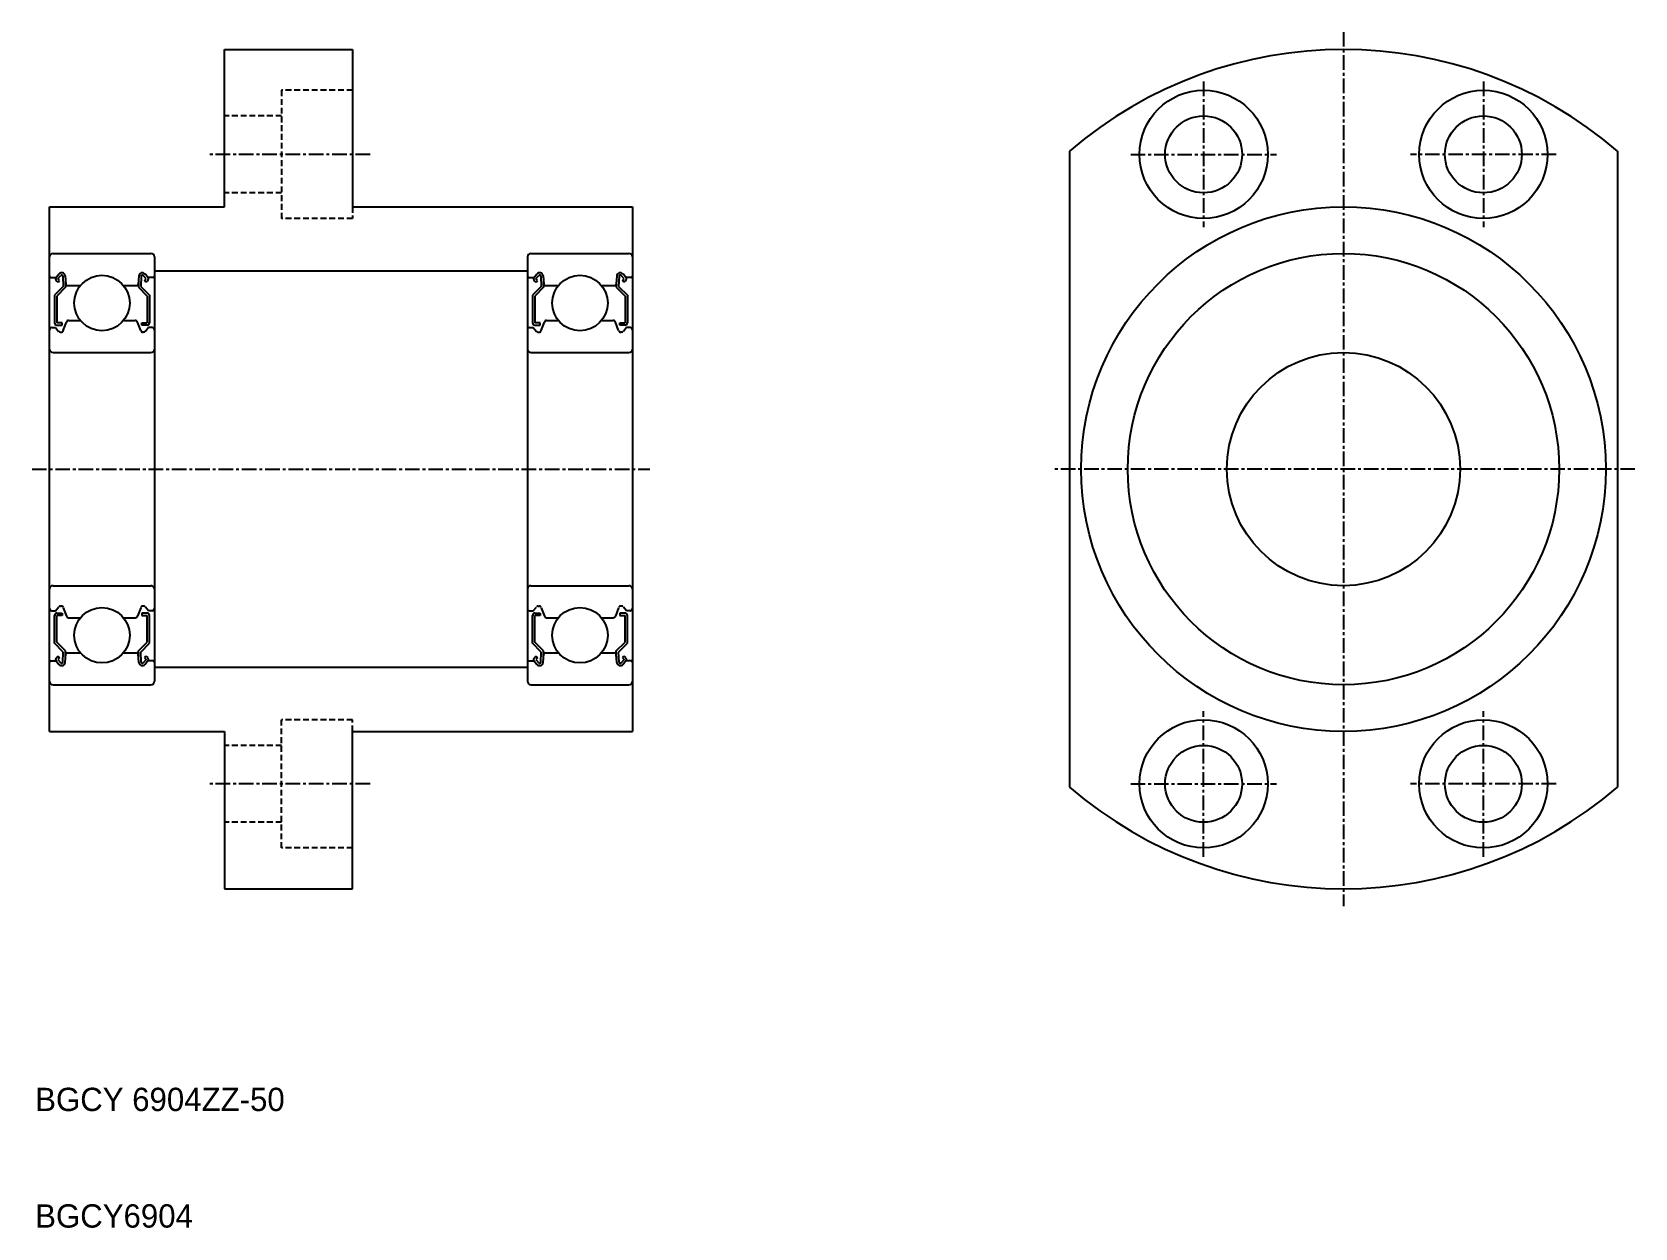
# Model space of a CAD drawing. Extents: x 89 to 226, y 55 to 158.
import ezdxf

# ---------------------------------------------------------------- set-up
doc = ezdxf.new("R2010")
doc.units = 0
doc.linetypes.add('CENTER', pattern=[2, 1.25, -0.25, 0.25, -0.25])
doc.linetypes.add('DASHED', pattern=[0.75, 0.5, -0.25])
doc.layers.get('0').update_dxf_attribs({"linetype": 'CONTINUOUS'})
doc.layers.add('CENTER', color=1, linetype='CENTER')

msp = doc.modelspace()

# ---------------------------------------------------------------- linework, layer by layer
at = {"color": 7, "linetype": 'CONTINUOUS'}
for p, q in [((105.4, 142.74), (105.4, 156.24)), ((105.4, 156.24), (116.4, 156.24)), ((116.4, 156.24), (116.4, 142.74)), ((177.9, 147.51), (177.9, 92.96)), ((224.9, 147.51), (224.9, 92.96)), ((90.4, 97.74), (90.4, 142.74)), ((90.4, 142.74), (105.4, 142.74)), ((116.4, 142.74), (140.4, 142.74)), ((140.4, 142.74), (140.4, 97.74)), ((90.7, 138.74), (99.1, 138.74)), ((99.4, 138.44), (99.4, 102.04)), ((131.4, 138.44), (131.4, 102.04)), ((131.7, 138.74), (140.1, 138.74)), ((90.5, 136.69), (90.96, 136.69)), ((90.96, 136.69), (91.21, 136.98)), ((91.14, 136.28), (90.99, 136.4)), ((91.11, 136.56), (91.37, 136.85)), ((91.27, 136.43), (91.11, 136.56)), ((91.14, 136.28), (91.27, 136.43)), ((91.54, 136.8), (91.58, 135.92)), ((91.74, 136.82), (91.8, 136.08)), ((91.78, 136.31), (91.78, 135.84)), ((98.06, 136.81), (98, 136.08)), ((98.02, 136.31), (98.02, 135.84)), ((98.26, 136.79), (98.22, 135.92)), ((98.69, 136.56), (98.44, 136.85)), ((98.54, 136.43), (98.69, 136.56)), ((98.66, 136.28), (98.54, 136.43)), ((98.84, 136.69), (98.6, 136.98)), ((98.66, 136.28), (98.82, 136.4)), ((99.3, 136.69), (98.84, 136.69)), ((99.4, 137.24), (131.4, 137.24)), ((131.5, 136.69), (131.96, 136.69)), ((131.96, 136.69), (132.21, 136.98)), ((132.14, 136.28), (131.99, 136.4)), ((132.11, 136.56), (132.37, 136.85)), ((132.27, 136.43), (132.11, 136.56)), ((132.14, 136.28), (132.27, 136.43)), ((132.54, 136.8), (132.58, 135.92)), ((132.74, 136.82), (132.8, 136.08)), ((132.78, 136.31), (132.78, 135.84)), ((139.06, 136.81), (139, 136.08)), ((139.02, 136.31), (139.02, 135.84)), ((139.26, 136.79), (139.22, 135.92)), ((139.69, 136.56), (139.44, 136.85)), ((139.54, 136.43), (139.69, 136.56)), ((139.66, 136.28), (139.54, 136.43)), ((139.84, 136.69), (139.6, 136.98)), ((139.66, 136.28), (139.82, 136.4)), ((140.3, 136.69), (139.84, 136.69)), ((91.58, 135.92), (90.83, 135.17)), ((90.83, 135.17), (90.83, 132.79)), ((91.78, 135.84), (91.03, 135.09)), ((91.03, 135.09), (91.03, 132.79)), ((91.9, 135.99), (93.05, 135.99)), ((96.75, 135.99), (97.9, 135.99)), ((98.02, 135.84), (98.77, 135.09)), ((98.22, 135.92), (98.97, 135.17)), ((98.77, 135.09), (98.77, 132.79)), ((98.97, 135.17), (98.97, 132.79)), ((132.58, 135.92), (131.83, 135.17)), ((131.83, 135.17), (131.83, 132.79)), ((132.78, 135.84), (132.03, 135.09)), ((132.03, 135.09), (132.03, 132.79)), ((132.9, 135.99), (134.05, 135.99)), ((137.75, 135.99), (138.9, 135.99)), ((139.02, 135.84), (139.77, 135.09)), ((139.22, 135.92), (139.97, 135.17)), ((139.77, 135.09), (139.77, 132.79)), ((139.97, 135.17), (139.97, 132.79)), ((90.6, 132.39), (90.9, 132.39)), ((90.9, 132.39), (91.18, 132.06)), ((91.48, 132.79), (91.03, 132.79)), ((91.03, 132.59), (91.48, 132.59)), ((91.48, 132.59), (91.48, 132.79)), ((91.58, 132.12), (91.85, 132.85)), ((92.04, 132.99), (93.05, 132.99)), ((96.75, 132.99), (97.76, 132.99)), ((98.22, 132.12), (97.95, 132.85)), ((98.32, 132.79), (98.77, 132.79)), ((98.32, 132.59), (98.32, 132.79)), ((98.77, 132.59), (98.32, 132.59)), ((98.9, 132.39), (98.63, 132.06)), ((99.2, 132.39), (98.9, 132.39)), ((131.6, 132.39), (131.9, 132.39)), ((131.9, 132.39), (132.18, 132.06)), ((132.48, 132.79), (132.03, 132.79)), ((132.03, 132.59), (132.48, 132.59)), ((132.48, 132.59), (132.48, 132.79)), ((132.58, 132.12), (132.85, 132.85)), ((133.04, 132.99), (134.05, 132.99)), ((137.75, 132.99), (138.76, 132.99)), ((139.22, 132.12), (138.95, 132.85)), ((139.32, 132.79), (139.77, 132.79)), ((139.32, 132.59), (139.32, 132.79)), ((139.77, 132.59), (139.32, 132.59)), ((139.9, 132.39), (139.63, 132.06)), ((140.2, 132.39), (139.9, 132.39)), ((91.33, 131.99), (91.4, 131.99)), ((98.47, 131.99), (98.41, 131.99)), ((132.33, 131.99), (132.4, 131.99)), ((139.47, 131.99), (139.41, 131.99)), ((90.7, 130.24), (99.1, 130.24)), ((131.7, 130.24), (140.1, 130.24)), ((90.7, 110.24), (99.1, 110.24)), ((131.7, 110.24), (140.1, 110.24)), ((90.6, 108.09), (90.9, 108.09)), ((90.83, 105.3), (90.83, 107.69)), ((90.9, 108.09), (91.18, 108.41)), ((91.03, 107.89), (91.48, 107.89)), ((91.48, 107.69), (91.03, 107.69)), ((91.03, 105.39), (91.03, 107.69)), ((91.33, 108.49), (91.4, 108.49)), ((91.48, 107.89), (91.48, 107.69)), ((91.58, 108.35), (91.85, 107.62)), ((92.04, 107.49), (93.05, 107.49)), ((96.75, 107.49), (97.76, 107.49)), ((98.22, 108.35), (97.95, 107.62)), ((98.77, 107.89), (98.32, 107.89)), ((98.32, 107.89), (98.32, 107.69)), ((98.32, 107.69), (98.77, 107.69)), ((98.47, 108.49), (98.41, 108.49)), ((98.9, 108.09), (98.63, 108.41)), ((98.77, 105.39), (98.77, 107.69)), ((99.2, 108.09), (98.9, 108.09)), ((98.97, 105.3), (98.97, 107.69)), ((131.6, 108.09), (131.9, 108.09)), ((131.83, 105.3), (131.83, 107.69)), ((131.9, 108.09), (132.18, 108.41)), ((132.03, 107.89), (132.48, 107.89)), ((132.48, 107.69), (132.03, 107.69)), ((132.03, 105.39), (132.03, 107.69)), ((132.33, 108.49), (132.4, 108.49)), ((132.48, 107.89), (132.48, 107.69)), ((132.58, 108.35), (132.85, 107.62)), ((133.04, 107.49), (134.05, 107.49)), ((137.75, 107.49), (138.76, 107.49)), ((139.22, 108.35), (138.95, 107.62)), ((139.77, 107.89), (139.32, 107.89)), ((139.32, 107.89), (139.32, 107.69)), ((139.32, 107.69), (139.77, 107.69)), ((139.47, 108.49), (139.41, 108.49)), ((139.9, 108.09), (139.63, 108.41)), ((139.77, 105.39), (139.77, 107.69)), ((140.2, 108.09), (139.9, 108.09)), ((139.97, 105.3), (139.97, 107.69)), ((91.58, 104.55), (90.83, 105.3)), ((91.78, 104.64), (91.03, 105.39)), ((91.54, 103.68), (91.58, 104.55)), ((91.78, 104.17), (91.78, 104.64)), ((98.02, 104.64), (98.77, 105.39)), ((98.02, 104.17), (98.02, 104.64)), ((98.22, 104.55), (98.97, 105.3)), ((98.26, 103.68), (98.22, 104.55)), ((132.58, 104.55), (131.83, 105.3)), ((132.78, 104.64), (132.03, 105.39)), ((132.54, 103.68), (132.58, 104.55)), ((132.78, 104.17), (132.78, 104.64)), ((139.02, 104.64), (139.77, 105.39)), ((139.02, 104.17), (139.02, 104.64)), ((139.22, 104.55), (139.97, 105.3)), ((139.26, 103.68), (139.22, 104.55)), ((90.5, 103.79), (90.96, 103.79)), ((90.96, 103.79), (91.21, 103.49)), ((91.14, 104.2), (90.99, 104.07)), ((91.27, 104.04), (91.11, 103.91)), ((91.11, 103.91), (91.37, 103.62)), ((91.14, 104.2), (91.27, 104.04)), ((91.74, 103.65), (91.8, 104.39)), ((91.9, 104.49), (93.05, 104.49)), ((96.75, 104.49), (97.9, 104.49)), ((98.06, 103.66), (98, 104.39)), ((98.69, 103.91), (98.44, 103.62)), ((98.66, 104.2), (98.54, 104.04)), ((98.54, 104.04), (98.69, 103.91)), ((98.84, 103.79), (98.6, 103.49)), ((98.66, 104.2), (98.82, 104.07)), ((99.3, 103.79), (98.84, 103.79)), ((99.4, 103.24), (131.4, 103.24)), ((131.5, 103.79), (131.96, 103.79)), ((131.96, 103.79), (132.21, 103.49)), ((132.14, 104.2), (131.99, 104.07)), ((132.27, 104.04), (132.11, 103.91)), ((132.11, 103.91), (132.37, 103.62)), ((132.14, 104.2), (132.27, 104.04)), ((132.74, 103.65), (132.8, 104.39)), ((132.9, 104.49), (134.05, 104.49)), ((137.75, 104.49), (138.9, 104.49)), ((139.06, 103.66), (139, 104.39)), ((139.69, 103.91), (139.44, 103.62)), ((139.66, 104.2), (139.54, 104.04)), ((139.54, 104.04), (139.69, 103.91)), ((139.84, 103.79), (139.6, 103.49)), ((139.66, 104.2), (139.82, 104.07)), ((140.3, 103.79), (139.84, 103.79)), ((90.7, 101.74), (99.1, 101.74)), ((131.7, 101.74), (140.1, 101.74)), ((90.4, 97.74), (105.4, 97.74)), ((105.4, 97.74), (105.4, 84.24)), ((116.4, 84.24), (116.4, 97.74)), ((116.4, 97.74), (140.4, 97.74)), ((105.4, 84.24), (116.4, 84.24))]:
    msp.add_line(p, q, dxfattribs=at)
at = {"color": 3, "linetype": 'DASHED'}
for p, q in [((116.4, 152.74), (110.3, 152.74)), ((110.3, 152.74), (110.3, 141.74)), ((110.3, 150.54), (105.4, 150.54)), ((110.3, 143.94), (105.4, 143.94)), ((116.4, 141.74), (110.3, 141.74)), ((116.4, 142.74), (116.4, 141.74)), ((110.3, 87.74), (110.3, 98.74)), ((116.4, 98.74), (110.3, 98.74)), ((116.4, 97.74), (116.4, 98.74)), ((110.3, 96.54), (105.4, 96.54)), ((110.3, 89.94), (105.4, 89.94)), ((116.4, 87.74), (110.3, 87.74))]:
    msp.add_line(p, q, dxfattribs=at)
at = {"color": 7, "linetype": 'CONTINUOUS'}
for centre, radius in [((189.4, 147.24), 5.5), ((213.4, 147.24), 5.5), ((189.4, 147.24), 3.3), ((213.4, 147.24), 3.3), ((201.4, 120.24), 22.5), ((201.4, 120.24), 18.5), ((94.9, 134.49), 2.38), ((135.9, 134.49), 2.38), ((201.4, 120.24), 10), ((94.9, 105.99), 2.38), ((135.9, 105.99), 2.38), ((189.4, 93.24), 5.5), ((213.4, 93.24), 5.5), ((189.4, 93.24), 3.3), ((213.4, 93.24), 3.3)]:
    msp.add_circle(centre, radius, dxfattribs=at)
for centre, radius, start, end in [((201.4, 120.24), 36, 49.2486, 130.7514), ((90.7, 138.44), 0.3, 90, 180), ((99.1, 138.44), 0.3, 0, 90), ((131.7, 138.44), 0.3, 90, 180), ((140.1, 138.44), 0.3, 0, 90), ((90.5, 136.79), 0.1, 180, 270), ((91.12, 136.56), 0.2, 140.001, 230.0801), ((91.44, 136.79), 0.3, 4.9967, 140.001), ((91.44, 136.79), 0.1, 2.8199, 140.0012), ((98.36, 136.78), 0.303, 40.0459, 175.0792), ((98.36, 136.78), 0.103, 39.874, 175.0048), ((98.69, 136.56), 0.2, 309.9138, 40.1318), ((99.3, 136.79), 0.1, 269.9995, 359.9913), ((131.5, 136.79), 0.1, 180, 270), ((132.12, 136.56), 0.2, 140.001, 230.0801), ((132.44, 136.79), 0.3, 4.9967, 140.001), ((132.44, 136.79), 0.1, 2.8199, 140.0012), ((139.36, 136.78), 0.303, 40.0459, 175.0792), ((139.36, 136.78), 0.103, 39.874, 175.0048), ((139.69, 136.56), 0.2, 309.9138, 40.1318), ((140.3, 136.79), 0.1, 269.9995, 359.9913), ((91.9, 136.09), 0.1, 184.9967, 269.9995), ((97.9, 136.09), 0.1, 269.9995, 354.8557), ((132.9, 136.09), 0.1, 184.9967, 269.9995), ((138.9, 136.09), 0.1, 269.9995, 354.8557), ((90.6, 132.19), 0.2, 90, 180), ((91.03, 132.79), 0.2, 180, 270), ((91.33, 132.19), 0.2, 219.9921, 270), ((91.4, 132.19), 0.2, 270, 339.9919), ((92.04, 132.79), 0.2, 90, 159.9919), ((97.76, 132.79), 0.2, 19.8845, 90.0002), ((98.41, 132.19), 0.2, 199.8883, 269.9998), ((98.47, 132.19), 0.2, 269.9998, 319.8616), ((98.77, 132.79), 0.2, 269.9998, 359.9956), ((99.2, 132.19), 0.2, 359.9956, 90.0002), ((131.6, 132.19), 0.2, 90, 180), ((132.03, 132.79), 0.2, 180, 270), ((132.33, 132.19), 0.2, 219.9921, 270), ((132.4, 132.19), 0.2, 270, 339.9919), ((133.04, 132.79), 0.2, 90, 159.9919), ((138.76, 132.79), 0.2, 19.8845, 90.0002), ((139.41, 132.19), 0.2, 199.8883, 269.9998), ((139.47, 132.19), 0.2, 269.9998, 319.8616), ((139.77, 132.79), 0.2, 269.9998, 359.9956), ((140.2, 132.19), 0.2, 359.9956, 90.0002), ((90.7, 130.54), 0.3, 180, 270), ((99.1, 130.54), 0.3, 270, 0), ((131.7, 130.54), 0.3, 180, 270), ((140.1, 130.54), 0.3, 270, 0), ((90.7, 109.94), 0.3, 90, 180), ((99.1, 109.94), 0.3, 0, 90), ((131.7, 109.94), 0.3, 90, 180), ((140.1, 109.94), 0.3, 0, 90), ((90.6, 108.29), 0.2, 180, 270), ((91.03, 107.69), 0.2, 90, 180), ((91.33, 108.29), 0.2, 90, 140.0079), ((91.4, 108.29), 0.2, 20.0081, 90), ((92.04, 107.69), 0.2, 200.0081, 270), ((97.76, 107.69), 0.2, 269.9998, 340.1155), ((98.41, 108.29), 0.2, 90.0002, 160.1117), ((98.47, 108.29), 0.2, 40.1384, 90.0002), ((98.77, 107.69), 0.2, 0.0044, 90.0002), ((99.2, 108.29), 0.2, 269.9998, 0.0044), ((131.6, 108.29), 0.2, 180, 270), ((132.03, 107.69), 0.2, 90, 180), ((132.33, 108.29), 0.2, 90, 140.0079), ((132.4, 108.29), 0.2, 20.0081, 90), ((133.04, 107.69), 0.2, 200.0081, 270), ((138.76, 107.69), 0.2, 269.9998, 340.1155), ((139.41, 108.29), 0.2, 90.0002, 160.1117), ((139.47, 108.29), 0.2, 40.1384, 90.0002), ((139.77, 107.69), 0.2, 0.0044, 90.0002), ((140.2, 108.29), 0.2, 269.9998, 0.0044), ((90.5, 103.69), 0.1, 90, 180), ((91.12, 103.91), 0.2, 129.9199, 219.999), ((91.44, 103.68), 0.3, 219.999, 355.0033), ((91.44, 103.68), 0.1, 219.9988, 357.1801), ((91.9, 104.39), 0.1, 90.0005, 175.0033), ((97.9, 104.39), 0.1, 5.1443, 90.0005), ((98.36, 103.69), 0.303, 184.9208, 319.9541), ((98.36, 103.69), 0.103, 184.9952, 320.126), ((98.69, 103.91), 0.2, 319.8682, 50.0862), ((99.3, 103.69), 0.1, 0.0087, 90.0005), ((131.5, 103.69), 0.1, 90, 180), ((132.12, 103.91), 0.2, 129.9199, 219.999), ((132.44, 103.68), 0.3, 219.999, 355.0033), ((132.44, 103.68), 0.1, 219.9988, 357.1801), ((132.9, 104.39), 0.1, 90.0005, 175.0033), ((138.9, 104.39), 0.1, 5.1443, 90.0005), ((139.36, 103.69), 0.303, 184.9208, 319.9541), ((139.36, 103.69), 0.103, 184.9952, 320.126), ((139.69, 103.91), 0.2, 319.8682, 50.0862), ((140.3, 103.69), 0.1, 0.0087, 90.0005), ((90.7, 102.04), 0.3, 180, 270), ((99.1, 102.04), 0.3, 270, 0), ((131.7, 102.04), 0.3, 180, 270), ((140.1, 102.04), 0.3, 270, 0), ((201.4, 120.24), 36, 229.2486, 310.7514)]:
    msp.add_arc(centre, radius, start, end, dxfattribs=at)
at = {"layer": 'CENTER', "color": 1, "linetype": 'CENTER'}
for p, q in [((201.4, 157.74), (201.4, 82.74)), ((189.4, 153.49), (189.4, 140.99)), ((213.4, 153.49), (213.4, 140.99)), ((117.9, 147.24), (103.9, 147.24)), ((183.15, 147.24), (195.65, 147.24)), ((219.65, 147.24), (207.15, 147.24)), ((88.9, 120.24), (141.9, 120.24)), ((226.4, 120.24), (176.4, 120.24)), ((189.4, 86.99), (189.4, 99.49)), ((213.4, 86.99), (213.4, 99.49)), ((117.9, 93.24), (103.9, 93.24)), ((183.15, 93.24), (195.65, 93.24)), ((219.65, 93.24), (207.15, 93.24))]:
    msp.add_line(p, q, dxfattribs=at)

# ---------------------------------------------------------------- texts
at = {"color": 7, "linetype": 'CONTINUOUS'}
for s, p in [('BGCY 6904ZZ-50', (89.17, 65.17)), ('BGCY6904', (89.17, 55.17))]:
    msp.add_text(s, height=2, dxfattribs=at).set_placement(p)

doc.saveas('drawing.dxf')
